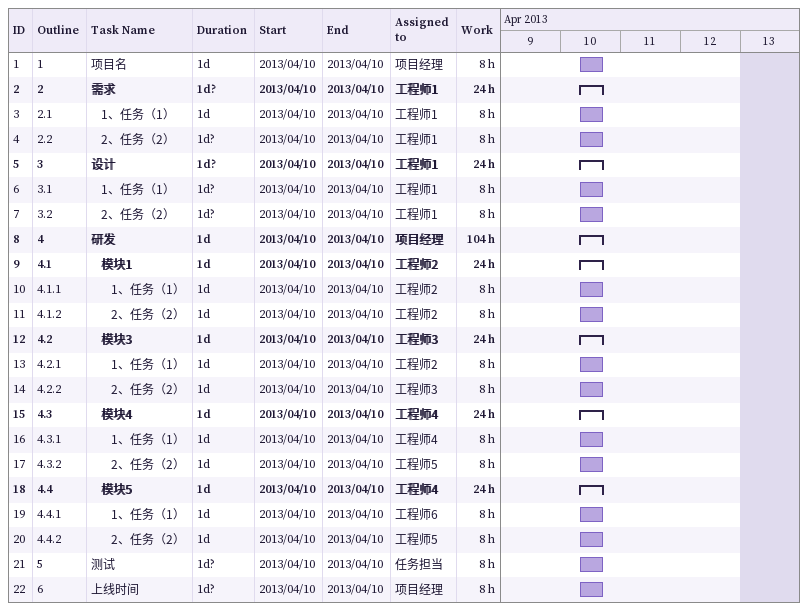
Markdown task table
| ID | WBS | Task | Duration | Start | Finish | Resources | Work (h) |
|---|---|---|---|---|---|---|---|
| 1 | 1 | 项目名 | 1d | 2013-04-10 | 2013-04-10 | 项目经理 | 8 |
| 2 | 2 | **需求** | 1d? | 2013-04-10 | 2013-04-10 | 工程师1 | 24 |
| 3 | 2.1 | 1、任务（1） | 1d | 2013-04-10 | 2013-04-10 | 工程师1 | 8 |
| 4 | 2.2 | 2、任务（2） | 1d? | 2013-04-10 | 2013-04-10 | 工程师1 | 8 |
| 5 | 3 | **设计** | 1d? | 2013-04-10 | 2013-04-10 | 工程师1 | 24 |
| 6 | 3.1 | 1、任务（1） | 1d? | 2013-04-10 | 2013-04-10 | 工程师1 | 8 |
| 7 | 3.2 | 2、任务（2） | 1d? | 2013-04-10 | 2013-04-10 | 工程师1 | 8 |
| 8 | 4 | **研发** | 1d | 2013-04-10 | 2013-04-10 | 项目经理 | 104 |
| 9 | 4.1 | **模块1** | 1d | 2013-04-10 | 2013-04-10 | 工程师2 | 24 |
| 10 | 4.1.1 | 1、任务（1） | 1d | 2013-04-10 | 2013-04-10 | 工程师2 | 8 |
| 11 | 4.1.2 | 2、任务（2） | 1d | 2013-04-10 | 2013-04-10 | 工程师2 | 8 |
| 12 | 4.2 | **模块3** | 1d | 2013-04-10 | 2013-04-10 | 工程师3 | 24 |
| 13 | 4.2.1 | 1、任务（1） | 1d | 2013-04-10 | 2013-04-10 | 工程师2 | 8 |
| 14 | 4.2.2 | 2、任务（2） | 1d | 2013-04-10 | 2013-04-10 | 工程师3 | 8 |
| 15 | 4.3 | **模块4** | 1d | 2013-04-10 | 2013-04-10 | 工程师4 | 24 |
| 16 | 4.3.1 | 1、任务（1） | 1d | 2013-04-10 | 2013-04-10 | 工程师4 | 8 |
| 17 | 4.3.2 | 2、任务（2） | 1d | 2013-04-10 | 2013-04-10 | 工程师5 | 8 |
| 18 | 4.4 | **模块5** | 1d | 2013-04-10 | 2013-04-10 | 工程师4 | 24 |
| 19 | 4.4.1 | 1、任务（1） | 1d | 2013-04-10 | 2013-04-10 | 工程师6 | 8 |
| 20 | 4.4.2 | 2、任务（2） | 1d | 2013-04-10 | 2013-04-10 | 工程师5 | 8 |
| 21 | 5 | 测试 | 1d? | 2013-04-10 | 2013-04-10 | 任务担当 | 8 |
| 22 | 6 | 上线时间 | 1d? | 2013-04-10 | 2013-04-10 | 项目经理 | 8 |
